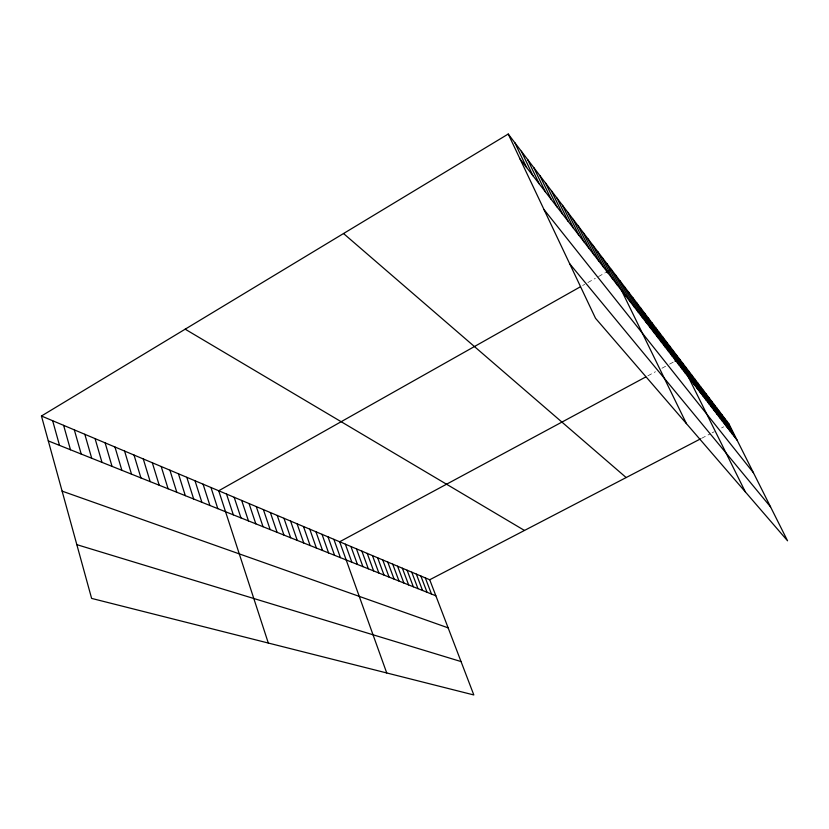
<?xml version="1.0" encoding="UTF-8"?>
<svg xmlns="http://www.w3.org/2000/svg" width="829" height="829" viewBox="0 0 829 829"><rect width="100%" height="100%" fill="white"/><g stroke="black" fill="none" stroke-linecap="round" stroke-linejoin="round"><path stroke-width="0.62" stroke-dasharray="4.14 3.11" d="M582.642 285.508L584.746 284.326M587.916 282.534L595.326 278.357M598.497 276.565L604.88 272.969M647.874 375.817L655.449 371.744M661.956 368.242L666.298 365.9M669.563 364.138L673.925 361.796M701.603 438.313L710.007 433.95M712.111 432.852L714.225 431.754M721.613 427.909L723.727 426.811"/><path stroke-width="1.24" d="M41.45 416.003L429.723 579.751L473.825 694.961L91.615 598.403L41.45 416.003L508.229 134.039L729.023 424.054L787.55 540.798L595.523 318.295L508.229 134.039M580.538 286.699L218.721 490.768L268.306 643.045M605.947 272.368L611.263 269.373L686.443 423.64M645.718 376.977L339.662 541.772L386.728 672.961M675.024 361.206L679.386 358.853L745.292 491.825M429.723 579.751L700.546 438.862M725.841 425.702L729.023 424.054M76.828 544.653L461.038 661.563M62.113 491.131L448.137 627.854M48.3 440.904L435.867 595.792M185.178 329.186L524.488 530.456M343.527 233.529L626.164 477.556M569.689 263.746L770.555 506.902M544.052 209.644L753.426 472.727M520.073 159.044L737.157 440.272M726.618 420.894L734.805 437.225M724.183 417.692L732.411 434.137M721.707 414.448L729.986 430.987M719.189 411.143L727.52 427.795M716.639 407.785L725.023 424.562M714.038 404.376L722.484 421.267M711.406 400.915L719.893 417.92M708.733 397.402L717.272 414.521M706.007 393.827L714.608 411.06M703.241 390.19L711.893 407.547M700.432 386.501L709.137 403.982M697.572 382.749L706.339 400.355M694.671 378.936L703.489 396.666M691.718 375.05L700.588 392.905M688.712 371.102L697.645 389.091M685.656 367.092L694.65 385.205M682.547 363.009L691.604 381.257M676.163 354.625L685.334 373.143M672.889 350.325L682.122 368.978M669.552 345.942L678.847 364.739M666.164 341.486L675.521 360.428M662.703 336.947L672.122 356.024M659.19 332.325L668.671 351.548M655.604 327.61L665.148 346.988M651.946 322.813L661.563 342.346M648.226 317.921L657.905 337.61M644.434 312.937L654.185 332.781M640.568 307.86L650.382 327.859M636.62 302.689L646.506 322.844M632.6 297.404L642.558 317.725M628.506 292.026L638.527 312.502M624.32 286.533L634.423 307.186M620.061 280.927L630.227 301.746M615.709 275.207L625.947 296.202M606.838 263.56L617.222 284.907M602.32 257.622L612.776 279.145M597.699 251.56L608.237 273.269M592.994 245.374L603.605 267.259M588.186 239.063L598.88 261.135M583.274 232.607L594.041 254.866M578.248 226.016L589.098 248.462M573.119 219.27L584.051 241.923M567.875 212.39L578.88 235.229M562.518 205.343L573.606 228.389M557.036 198.141L568.197 221.384M551.42 190.774L562.673 214.224M545.679 183.23L557.015 206.898M539.803 175.51L551.223 199.395M533.793 167.613L545.295 191.717M527.627 159.52L539.223 183.841M521.317 151.23L532.995 175.779M514.85 142.743L526.612 167.52M425.329 577.906L431.484 594.051M420.863 576.02L427.049 592.279M416.345 574.114L422.552 590.476M411.754 572.176L417.982 588.652M407.091 570.217L413.35 586.797M402.366 568.217L408.645 584.922M397.568 566.197L403.868 583.005M392.708 564.145L399.018 581.067M387.765 562.062L394.096 579.108M382.739 559.938L389.102 577.108M377.651 557.793L384.024 575.077M372.47 555.606L378.874 573.015M367.216 553.399L373.641 570.932M361.879 551.14L368.325 568.808M356.46 548.86L362.915 566.642M350.947 546.529L357.434 564.445M345.351 544.176L351.848 562.217M333.88 539.337L340.418 557.648M328.004 536.85L334.564 555.316M322.025 534.332L328.605 552.933M315.942 531.772L322.554 550.508M309.766 529.161L316.388 548.052M303.487 526.519L310.119 545.544M297.093 523.814L303.746 542.995M290.585 521.078L297.259 540.404M283.964 518.28L290.658 537.762M277.228 515.441L283.943 535.078M270.368 512.55L277.104 532.342M263.394 509.607L270.14 529.565M256.285 506.612L263.042 526.726M249.052 503.555L255.829 523.845M241.674 500.447L248.472 520.902M234.172 497.286L240.97 517.907M226.514 494.053L233.332 514.85M210.97 487.493L217.809 508.654M203.064 484.167L209.924 505.493M195.012 480.768L201.872 502.281M186.805 477.307L193.675 499.006M178.442 473.784L185.313 495.659M169.904 470.178L176.795 492.26M161.199 466.509L168.1 488.778M152.329 462.769L159.22 485.234M143.272 458.945L150.173 481.618M134.029 455.048L140.93 477.918M124.588 451.069L131.5 474.157M114.962 447.007L121.863 470.302M105.128 442.862L112.029 466.375M95.076 438.624L101.977 462.354M84.817 434.292L91.708 458.25M74.33 429.878L81.211 454.054M63.615 425.35L70.486 449.774M52.652 420.728L59.512 445.38"/></g></svg>
